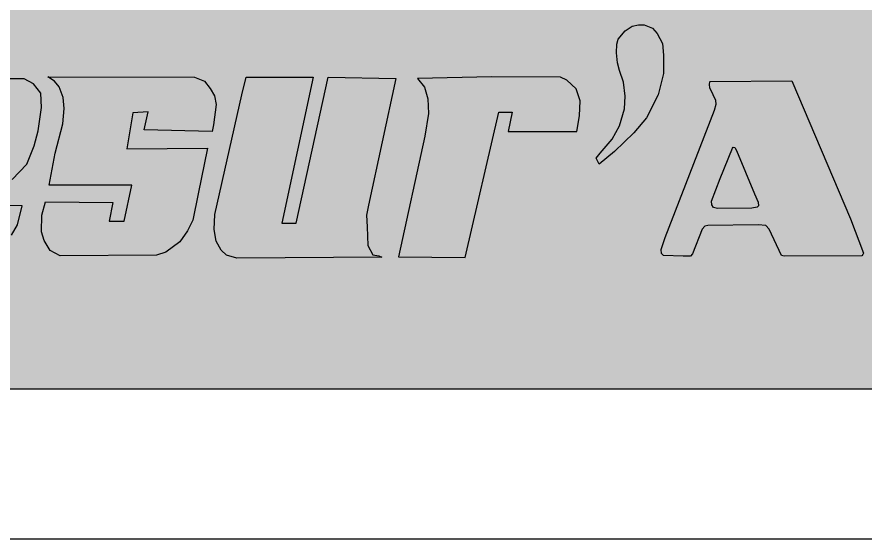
# Paper-space layout 'Layout1' of a CAD drawing. Extents: x -43 to 2298, y -18 to 768.
# Drawn here: x 732.91 to 746.81, y 364.19 to 372.76 of the extents above; entities that cross this region are included whole.
import ezdxf

# ---------------------------------------------------------------- set-up
doc = ezdxf.new("R2010")
doc.units = 0
doc.header["$LTSCALE"] = 2
doc.layers.add('CARTOUCHE', color=7, linetype='Continuous')
doc.layers.add('LOGO', color=7, linetype='Continuous')

# ---------------------------------------------------------------- blocks, each defined once
blk = doc.blocks.new('A$C581E6685')
at = {"layer": 'LOGO'}
for color, points in [(32, [(-29.802, 7.272), (-29.612, 7.497), (-29.414, 7.633), (-29.243, 7.666), (-29.091, 7.666), (-28.865, 7.576), (-28.731, 7.429), (-28.589, 7.159), (-28.562, 6.831), (-28.562, 6.334), (-28.703, 5.748), (-29.025, 5.116), (-29.375, 4.709), (-29.905, 4.201), (-30.321, 3.851), (-30.398, 4.021), (-30.294, 4.157), (-29.962, 4.54), (-29.763, 4.902), (-29.63, 5.364), (-29.612, 5.714), (-29.659, 6.098), (-29.763, 6.413), (-29.819, 6.63), (-29.849, 6.901), (-29.837, 7.139)]), (142, [(-42.653, 5.288), (-43.071, 5.26), (-43.234, 4.275), (-41.023, 4.289), (-41.28, 3.04), (-41.43, 2.318), (-41.57, 2.027), (-41.78, 1.721), (-42.164, 1.444), (-42.419, 1.362), (-45.048, 1.347), (-45.327, 1.487), (-45.49, 1.764), (-45.56, 2), (-45.549, 2.458), (-45.456, 2.818), (-43.617, 2.805), (-43.711, 2.291), (-43.303, 2.291), (-43.094, 3.276), (-45.35, 3.276), (-45.188, 4.15), (-44.978, 4.955), (-44.944, 5.372), (-44.968, 5.676), (-45.083, 5.968), (-45.212, 6.121), (-45.386, 6.245), (-41.384, 6.232), (-41.105, 6.121), (-40.954, 5.926), (-40.837, 5.718), (-40.791, 5.483), (-40.861, 4.927), (-40.895, 4.747), (-42.756, 4.789)]), (142, [(-39.971, 6.229), (-38.138, 6.229), (-38.994, 2.237), (-38.606, 2.237), (-37.724, 6.229), (-35.876, 6.196), (-36.626, 2.732), (-36.679, 2.461), (-36.666, 2.141), (-36.639, 1.631), (-36.505, 1.376), (-36.345, 1.344), (-36.265, 1.312), (-40.227, 1.28), (-40.507, 1.359), (-40.655, 1.503), (-40.788, 1.743), (-40.841, 2.062), (-40.828, 2.478), (-40.091, 5.749)]), (142, [(-35.284, 6.197), (-35.097, 5.958), (-35.002, 5.638), (-34.989, 5.239), (-35.083, 4.617), (-35.806, 1.313), (-33.985, 1.296), (-33.063, 5.272), (-32.701, 5.272), (-32.807, 4.744), (-30.934, 4.744), (-30.853, 5.176), (-30.841, 5.59), (-30.948, 5.91), (-31.201, 6.149), (-31.376, 6.229), (-33.249, 6.245)])]:
    blk.add_hatch(color=color, dxfattribs=at).paths.add_polyline_path(points)
h = blk.add_hatch(color=142, dxfattribs=at)
edge = h.paths.add_edge_path(flags=16)
edge.add_spline(control_points=[(-47.811, 5.248), (-47.811, 5.248), (-47.994, 4.265), (-47.994, 4.265), (-47.994, 4.265), (-47.629, 4.287), (-47.629, 4.287), (-47.629, 4.287), (-47.408, 5.269), (-47.408, 5.269), (-47.408, 5.269), (-47.811, 5.248), (-47.811, 5.248)], knot_values=[0, 0, 0, 0, 1, 1, 1, 2, 2, 2, 3, 3, 3, 4, 4, 4, 4], degree=3, periodic=0)
edge = h.paths.add_edge_path(flags=16)
edge.add_spline(control_points=[(-49.421, 6.185), (-49.421, 6.185), (-50.262, 2.476), (-50.262, 2.476), (-50.262, 2.476), (-50.299, 1.975), (-50.299, 1.975), (-50.299, 1.975), (-50.226, 1.648), (-50.226, 1.648), (-50.226, 1.648), (-50.006, 1.429), (-50.006, 1.429), (-50.006, 1.429), (-49.732, 1.298), (-49.732, 1.298), (-49.732, 1.298), (-47.317, 1.277), (-47.317, 1.277), (-47.317, 1.277), (-46.914, 1.407), (-46.914, 1.407), (-46.914, 1.407), (-46.641, 1.582), (-46.641, 1.582), (-46.641, 1.582), (-46.384, 1.909), (-46.384, 1.909), (-46.384, 1.909), (-46.22, 2.192), (-46.22, 2.192), (-46.22, 2.192), (-46.092, 2.717), (-46.092, 2.717), (-46.092, 2.717), (-46.11, 2.717), (-46.11, 2.717), (-46.11, 2.717), (-47.975, 2.76), (-47.975, 2.76), (-47.975, 2.76), (-48.085, 2.259), (-48.085, 2.259), (-48.085, 2.259), (-48.451, 2.259), (-48.451, 2.259), (-48.451, 2.259), (-48.232, 3.261), (-48.232, 3.261), (-48.232, 3.261), (-47.08, 3.261), (-47.08, 3.261), (-47.08, 3.261), (-46.641, 3.328), (-46.641, 3.328), (-46.641, 3.328), (-46.366, 3.437), (-46.366, 3.437), (-46.366, 3.437), (-45.964, 3.851), (-45.964, 3.851), (-45.964, 3.851), (-45.762, 4.352), (-45.762, 4.352), (-45.762, 4.352), (-45.653, 4.768), (-45.653, 4.768), (-45.653, 4.768), (-45.562, 5.4), (-45.562, 5.4), (-45.562, 5.4), (-45.58, 5.792), (-45.58, 5.792), (-45.58, 5.792), (-45.78, 6.055), (-45.78, 6.055), (-45.78, 6.055), (-46.037, 6.185), (-46.037, 6.185), (-46.037, 6.185), (-49.421, 6.185), (-49.421, 6.185)], knot_values=[0, 0, 0, 0, 1, 1, 1, 2, 2, 2, 3, 3, 3, 4, 4, 4, 5, 5, 5, 6, 6, 6, 7, 7, 7, 8, 8, 8, 9, 9, 9, 10, 10, 10, 11, 11, 11, 12, 12, 12, 13, 13, 13, 14, 14, 14, 15, 15, 15, 16, 16, 16, 17, 17, 17, 18, 18, 18, 19, 19, 19, 20, 20, 20, 21, 21, 21, 22, 22, 22, 23, 23, 23, 24, 24, 24, 25, 25, 25, 26, 26, 26, 27, 27, 27, 27], degree=3, periodic=0)
at = {"layer": 'LOGO', "color": 32}
blk.add_lwpolyline([(-29.802, 7.272), (-29.612, 7.497), (-29.414, 7.633), (-29.242, 7.666), (-29.091, 7.666), (-28.865, 7.576), (-28.731, 7.429), (-28.589, 7.159), (-28.561, 6.831), (-28.561, 6.335), (-28.703, 5.748), (-29.025, 5.116), (-29.375, 4.709), (-29.905, 4.201), (-30.321, 3.851), (-30.398, 4.021), (-30.293, 4.157), (-29.962, 4.54), (-29.763, 4.902), (-29.63, 5.364), (-29.612, 5.714), (-29.659, 6.098), (-29.763, 6.413), (-29.819, 6.63), (-29.849, 6.901), (-29.837, 7.139)], close=True, dxfattribs=at)
at = {"layer": 'LOGO', "color": 142}
for points in [[(-46.384, 1.91), (-46.22, 2.192), (-46.092, 2.717), (-46.11, 2.717), (-47.975, 2.76)], [(-46.366, 3.437), (-45.964, 3.851), (-45.762, 4.353), (-45.653, 4.768), (-45.561, 5.4), (-45.58, 5.792), (-45.78, 6.055), (-46.037, 6.186), (-49.421, 6.186)]]:
    blk.add_lwpolyline(points, dxfattribs=at)
for points in [[(-42.651, 5.288), (-43.07, 5.26), (-43.234, 4.275), (-41.023, 4.289), (-41.279, 3.04), (-41.43, 2.318), (-41.57, 2.027), (-41.78, 1.723), (-42.163, 1.444), (-42.419, 1.362), (-45.048, 1.347), (-45.327, 1.487), (-45.491, 1.764), (-45.56, 2), (-45.549, 2.458), (-45.455, 2.818), (-43.616, 2.805), (-43.71, 2.291), (-43.303, 2.291), (-43.094, 3.276), (-45.35, 3.276), (-45.188, 4.15), (-44.978, 4.955), (-44.944, 5.372), (-44.967, 5.676), (-45.083, 5.968), (-45.211, 6.121), (-45.385, 6.245), (-41.384, 6.232), (-41.105, 6.121), (-40.954, 5.926), (-40.837, 5.718), (-40.791, 5.483), (-40.861, 4.927), (-40.895, 4.747), (-42.756, 4.789)], [(-39.971, 6.229), (-38.138, 6.229), (-38.994, 2.238), (-38.606, 2.238), (-37.723, 6.229), (-35.876, 6.196), (-36.625, 2.733), (-36.679, 2.461), (-36.665, 2.141), (-36.639, 1.631), (-36.505, 1.376), (-36.345, 1.344), (-36.263, 1.312), (-40.225, 1.28), (-40.507, 1.359), (-40.654, 1.503), (-40.788, 1.743), (-40.841, 2.062), (-40.828, 2.478), (-40.091, 5.749)], [(-35.284, 6.197), (-35.096, 5.958), (-35.002, 5.638), (-34.989, 5.239), (-35.083, 4.617), (-35.806, 1.313), (-33.985, 1.296), (-33.062, 5.272), (-32.701, 5.272), (-32.807, 4.744), (-30.934, 4.744), (-30.853, 5.176), (-30.841, 5.59), (-30.947, 5.91), (-31.201, 6.149), (-31.376, 6.229), (-33.249, 6.245)], [(-27.284, 6.119), (-25.053, 6.13), (-23.447, 2.359), (-23.096, 1.417), (-23.113, 1.385), (-23.139, 1.343), (-25.264, 1.333), (-25.334, 1.354), (-25.677, 2.076), (-25.764, 2.171), (-25.975, 2.192), (-27.353, 2.171), (-27.432, 2.16), (-27.503, 2.076), (-27.767, 1.395), (-27.827, 1.333), (-28.021, 1.333), (-28.565, 1.354), (-28.619, 1.406), (-28.627, 1.522), (-28.513, 1.846), (-27.169, 5.333), (-27.126, 5.49), (-27.134, 5.596), (-27.204, 5.752), (-27.292, 5.94), (-27.301, 6.035), (-27.292, 6.109)], [(-27.011, 3.458), (-26.677, 4.286), (-26.66, 4.318), (-26.616, 4.307), (-26.564, 4.223), (-26.072, 3.04), (-25.975, 2.809), (-25.966, 2.716), (-26.001, 2.673), (-26.151, 2.652), (-27.09, 2.642), (-27.195, 2.663), (-27.24, 2.737), (-27.248, 2.841)]]:
    blk.add_lwpolyline(points, close=True, dxfattribs=at)
blk = doc.blocks.new('miniLogo')
at = {"layer": 'CARTOUCHE', "true_color": 0xffffff}
h = blk.add_hatch(color=7, dxfattribs=at)
h.dxf.hatch_style = 1
edge = h.paths.add_edge_path()
edge.add_spline(control_points=[(960.741, 27.425), (960.741, 16.534), (960.741, 5.643), (960.741, 1.803), (964.581, 1.803), (1010.121, 1.803), (1055.66, 1.803), (1059.5, 1.803), (1059.5, 5.643), (1059.5, 16.534), (1059.5, 27.425), (1059.5, 31.265), (1055.66, 31.265), (1010.121, 31.265), (964.581, 31.265), (960.741, 31.265), (960.741, 27.425)], knot_values=[0, 0, 0, 1, 1, 2.570796, 2.570796, 3.570796, 3.570796, 5.141593, 5.141593, 6.141593, 6.141593, 7.712389, 7.712389, 8.712389, 8.712389, 10.283185, 10.283185, 10.283185], weights=[1, 1, 1, 0.707107, 1, 1, 1, 0.707107, 1, 1, 1, 0.707107, 1, 1, 1, 0.707107, 1], degree=2, periodic=0)
at = {"layer": 'CARTOUCHE'}
blk.add_rational_spline([(960.741, 27.425), (960.741, 16.534), (960.741, 5.643), (960.741, 1.803), (964.581, 1.803), (1010.121, 1.803), (1055.66, 1.803), (1059.5, 1.803), (1059.5, 5.643), (1059.5, 16.534), (1059.5, 27.425), (1059.5, 31.265), (1055.66, 31.265), (1010.121, 31.265), (964.581, 31.265), (960.741, 31.265), (960.741, 27.425)], [1, 1, 1, 0.707106781187, 1, 1, 1, 0.707106781187, 1, 1, 1, 0.707106781187, 1, 1, 1, 0.707106781187, 1], degree=2, knots=[0, 0, 0, 1, 1, 2.570796, 2.570796, 3.570796, 3.570796, 5.141593, 5.141593, 6.141593, 6.141593, 7.712389, 7.712389, 8.712389, 8.712389, 10.283185, 10.283185, 10.283185], dxfattribs=at)
at = {"layer": 'CARTOUCHE', "xscale": 0.6, "yscale": 0.6, "zscale": 0.6}
blk.add_blockref('A$C581E6685', (998.012, 3.183), dxfattribs=at)

psp = doc.layouts.get("Layout1")

# ---------------------------------------------------------------- linework, layer by layer
at = {"layer": 'CARTOUCHE', "color": 7}
psp.add_lwpolyline([(716.187, 651.688), (1126.687, 651.688), (1126.687, 364.188), (716.187, 364.188)], close=True, dxfattribs=at)

# ---------------------------------------------------------------- block references
at = {"layer": 'CARTOUCHE'}
psp.add_blockref('miniLogo', (-237.366, 364.848), dxfattribs=at)

doc.saveas('drawing.dxf')
